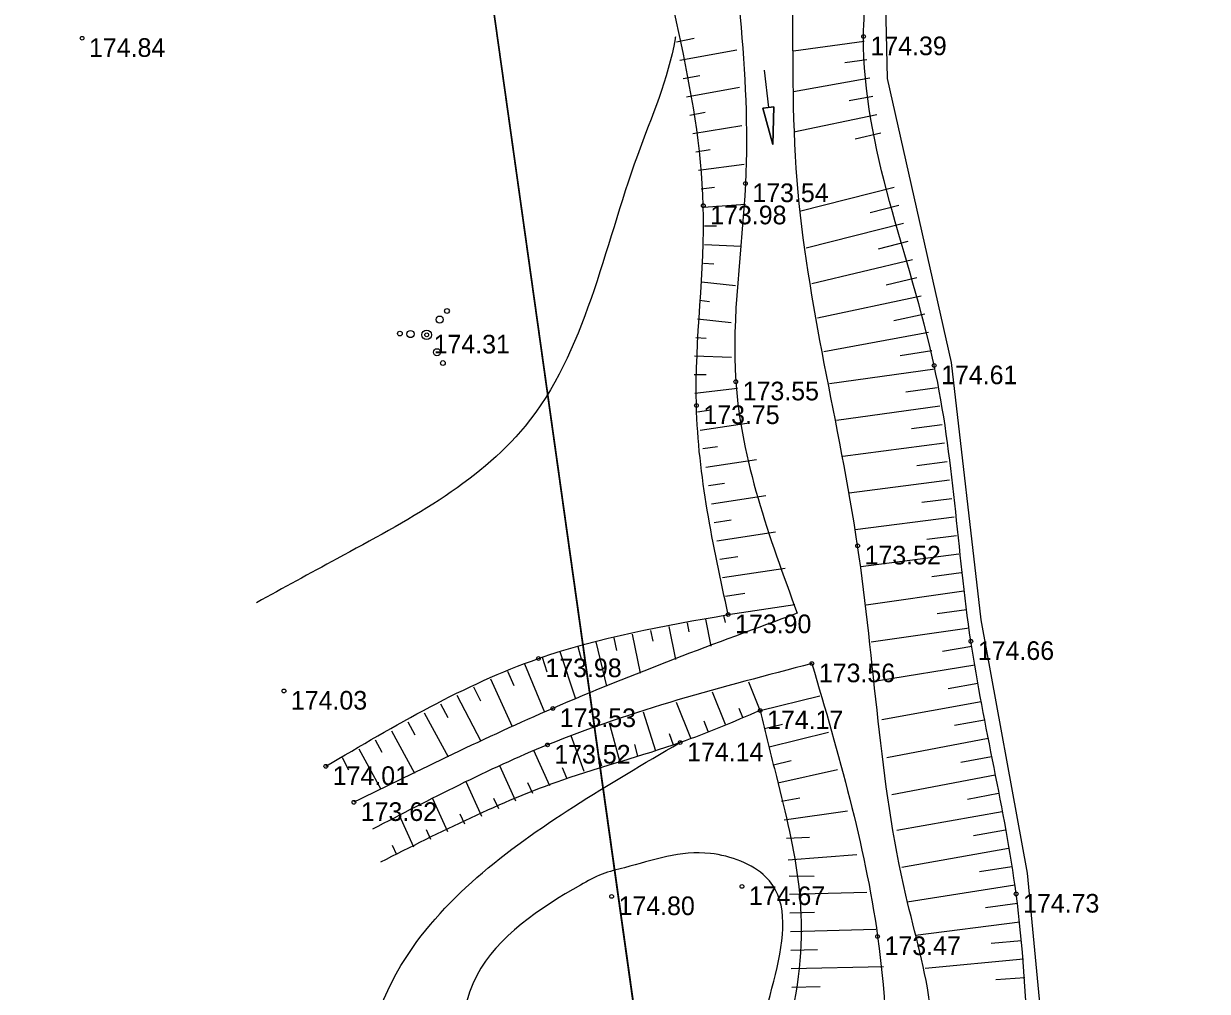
# Model space of a CAD drawing. Extents: x 634709 to 634907, y 304145 to 304286.
# Drawn here: x 634736.93 to 634768.67, y 304207.28 to 304233.22 of the extents above; entities that cross this region are included whole.
import ezdxf

# ---------------------------------------------------------------- set-up
doc = ezdxf.new("R2010")
doc.units = 0
for name, color, linetype in [('HIDG_ELEM_####_####_#', 7, 'Continuous'), ('HIDG_GRAV_####_####_#', 7, 'Continuous'), ('RELJ_AATZ_####_TKST_#', 7, 'Continuous'), ('RELJ_ELEM_####_####_#', 7, 'Continuous'), ('RELJ_HORZ_PAMT_####_#', 7, 'Continuous'), ('RELJ_HORZ_RESN_####_#', 7, 'Continuous'), ('RELJ_NOGA_####_####_#', 7, 'Continuous'), ('ROBZ_ADMT_####_####_#', 7, 'Continuous'), ('ROBZ_UZMR_####_####_#', 7, 'Continuous'), ('TERT_ELEM_####_####_#', 7, 'Continuous'), ('TERT_KOKR_####_####_#', 7, 'Continuous')]:
    doc.layers.add(name, color=color, linetype=linetype)

msp = doc.modelspace()

# ---------------------------------------------------------------- linework, layer by layer
at = {"layer": 'HIDG_ELEM_####_####_#'}
for p, q in [((634756.785, 304231.971), (634756.904, 304230.978)), ((634756.755, 304230.96), (634757.053, 304230.996)), ((634757.023, 304229.985), (634756.755, 304230.96)), ((634757.053, 304230.996), (634757.023, 304229.985))]:
    msp.add_line(p, q, dxfattribs=at)
msp.add_lwpolyline([(634756.904, 304230.978), (634756.755, 304230.96), (634757.023, 304229.985), (634757.053, 304230.996), (634756.904, 304230.978)], dxfattribs=at)
at = {"layer": 'HIDG_GRAV_####_####_#'}
for points in [[(634753.943, 304252.817), (634754.371, 304248.187), (634754.914, 304243.096), (634755.588, 304237.83), (634756.287, 304228.937), (634756.028, 304223.622), (634757.675, 304217.413)], [(634759.94, 304191.234), (634760.088, 304191.863), (634760.96, 304198.071), (634761.099, 304202.075), (634761.251, 304206.799), (634760.59, 304209.852), (634759.296, 304219.223), (634757.675, 304229.014), (634757.556, 304234.313), (634756.969, 304242.983), (634754.883, 304252.858)], [(634757.675, 304217.413), (634751.122, 304214.863), (634745.788, 304212.346)], [(634758.07, 304216.065), (634750.977, 304213.884), (634746.287, 304211.623)], [(634758.07, 304216.065), (634759.831, 304208.751), (634760.04, 304203.556), (634759.528, 304199.013)]]:
    msp.add_spline(points, degree=3, dxfattribs=at)
at = {"layer": 'RELJ_ELEM_####_####_#'}
for centre in [(634738.5, 304232.831), (634759.454, 304232.876), (634756.287, 304228.937), (634755.157, 304228.342), (634747.74, 304224.879), (634761.348, 304224.056), (634756.028, 304223.622), (634754.973, 304222.987), (634759.296, 304219.223), (634755.824, 304217.38), (634762.333, 304216.663), (634750.737, 304216.201), (634758.07, 304216.065), (634743.913, 304215.331), (634751.122, 304214.863), (634756.681, 304214.807), (634750.977, 304213.884), (634754.538, 304213.947), (634745.035, 304213.311), (634745.788, 304212.346), (634756.194, 304210.091), (634752.699, 304209.822), (634763.546, 304209.889), (634759.831, 304208.751)]:
    msp.add_circle(centre, 0.05, dxfattribs=at)
at = {"layer": 'RELJ_HORZ_PAMT_####_#'}
msp.add_spline([(634750.91, 304195.414), (634750.013, 304194.067), (634744.725, 304195.75), (634745.428, 304198.879), (634748.268, 304203.75), (634749.084, 304207.701), (634751.864, 304210.127), (634752.446, 304210.419), (634753.042, 304210.592), (634755.347, 304210.974), (634756.828, 304210.347), (634756.502, 304204.931), (634756.486, 304203.986), (634756.283, 304203.269), (634754.105, 304199.858), (634756.794, 304198.618), (634756.839, 304198.234), (634756.536, 304197.629), (634752.365, 304197.541), (634750.91, 304195.414)], degree=3, dxfattribs=at)
at = {"layer": 'RELJ_HORZ_RESN_####_#'}
for points in [[(634754.409, 304232.871), (634754.4, 304232.816), (634753.39, 304229.688), (634750.379, 304222.431), (634745.334, 304218.876), (634743.181, 304217.698)], [(634744.364, 304193.021), (634743.934, 304194.955), (634745.569, 304204.138), (634747.051, 304207.968), (634751.679, 304212.228), (634754.515, 304213.938)]]:
    msp.add_spline(points, degree=3, dxfattribs=at)
at = {"layer": 'RELJ_NOGA_####_####_#'}
for p, q in [((634754.435, 304232.738), (634754.912, 304232.829)), ((634759.472, 304232.747), (634757.578, 304232.486)), ((634754.528, 304232.247), (634756.059, 304232.524)), ((634759.54, 304232.251), (634758.95, 304232.17)), ((634754.617, 304231.755), (634755.06, 304231.835)), ((634759.619, 304231.758), (634757.572, 304231.39)), ((634754.706, 304231.263), (634756.129, 304231.52)), ((634759.707, 304231.265), (634759.068, 304231.151)), ((634754.795, 304230.771), (634755.204, 304230.845)), ((634759.807, 304230.776), (634757.587, 304230.313)), ((634754.879, 304230.278), (634756.192, 304230.487)), ((634759.916, 304230.288), (634759.225, 304230.129)), ((634754.958, 304229.784), (634755.337, 304229.845)), ((634755.031, 304229.29), (634756.256, 304229.453)), ((634755.097, 304228.794), (634755.454, 304228.841)), ((634760.276, 304228.831), (634757.775, 304228.197)), ((634755.16, 304228.298), (634756.292, 304228.384)), ((634760.399, 304228.347), (634759.632, 304228.152)), ((634755.193, 304227.799), (634755.51, 304227.801)), ((634760.522, 304227.862), (634757.918, 304227.202)), ((634755.191, 304227.299), (634756.176, 304227.258)), ((634760.645, 304227.377), (634759.85, 304227.176)), ((634755.162, 304226.8), (634755.443, 304226.779)), ((634760.767, 304226.893), (634758.066, 304226.245)), ((634755.112, 304226.303), (634756.025, 304226.203)), ((634760.883, 304226.406), (634760.063, 304226.21)), ((634755.058, 304225.806), (634755.327, 304225.776)), ((634760.995, 304225.919), (634758.223, 304225.327)), ((634761.1, 304225.43), (634760.263, 304225.252)), ((634755.003, 304225.309), (634755.907, 304225.21)), ((634754.953, 304224.811), (634755.234, 304224.789)), ((634761.199, 304224.94), (634758.386, 304224.421)), ((634761.286, 304224.448), (634760.439, 304224.313)), ((634754.921, 304224.312), (634755.917, 304224.279)), ((634754.91, 304223.813), (634755.231, 304223.819)), ((634761.362, 304223.954), (634758.543, 304223.565)), ((634754.934, 304223.313), (634756.074, 304223.45)), ((634761.43, 304223.458), (634760.591, 304223.343)), ((634754.999, 304222.818), (634755.357, 304222.872)), ((634761.499, 304222.963), (634758.725, 304222.581)), ((634755.074, 304222.323), (634756.322, 304222.513)), ((634761.565, 304222.467), (634760.738, 304222.361)), ((634755.149, 304221.829), (634755.539, 304221.888)), ((634761.629, 304221.972), (634758.895, 304221.621)), ((634755.224, 304221.335), (634756.58, 304221.541)), ((634761.692, 304221.476), (634760.879, 304221.371)), ((634755.299, 304220.84), (634755.722, 304220.905)), ((634761.756, 304220.98), (634759.069, 304220.637)), ((634755.374, 304220.346), (634756.838, 304220.568)), ((634761.819, 304220.484), (634761.018, 304220.382)), ((634761.882, 304219.988), (634759.229, 304219.65)), ((634755.449, 304219.852), (634755.904, 304219.921)), ((634755.524, 304219.357), (634757.096, 304219.596)), ((634761.945, 304219.492), (634761.153, 304219.391)), ((634762.008, 304218.996), (634759.377, 304218.66)), ((634755.599, 304218.863), (634756.087, 304218.937)), ((634755.674, 304218.369), (634757.354, 304218.624)), ((634762.072, 304218.5), (634761.286, 304218.388)), ((634755.749, 304217.874), (634756.269, 304217.953)), ((634762.142, 304218.005), (634759.524, 304217.632)), ((634755.824, 304217.38), (634757.612, 304217.651)), ((634762.212, 304217.51), (634761.427, 304217.398)), ((634754.722, 304217.155), (634754.771, 304216.915)), ((634755.212, 304217.255), (634755.359, 304216.535)), ((634755.702, 304217.355), (634755.741, 304217.163)), ((634753.252, 304216.855), (634753.465, 304215.81)), ((634753.742, 304216.955), (634753.801, 304216.666)), ((634754.232, 304217.055), (634754.411, 304216.176)), ((634762.283, 304217.015), (634759.661, 304216.641)), ((634751.789, 304216.527), (634751.893, 304216.155)), ((634752.273, 304216.65), (634752.566, 304215.459)), ((634752.762, 304216.755), (634752.831, 304216.417)), ((634762.357, 304216.52), (634761.571, 304216.39)), ((634750.833, 304216.233), (634750.963, 304215.84)), ((634751.308, 304216.39), (634751.729, 304215.118)), ((634749.904, 304215.866), (634750.078, 304215.481)), ((634750.365, 304216.059), (634750.897, 304214.764)), ((634762.438, 304216.027), (634759.804, 304215.591)), ((634749.448, 304215.659), (634750.03, 304214.374)), ((634756.681, 304214.807), (634756.375, 304215.57)), ((634762.52, 304215.534), (634761.727, 304215.388)), ((634748.552, 304215.217), (634749.192, 304213.985)), ((634748.997, 304215.444), (634749.183, 304215.065)), ((634755.753, 304214.435), (634755.407, 304215.296)), ((634756.681, 304214.807), (634758.279, 304215.199)), ((634748.109, 304214.984), (634748.308, 304214.623)), ((634754.825, 304214.062), (634754.44, 304215.021)), ((634756.217, 304214.621), (634756.119, 304214.864)), ((634762.61, 304215.042), (634759.944, 304214.553)), ((634747.671, 304214.743), (634748.319, 304213.565)), ((634753.885, 304213.721), (634753.556, 304214.761)), ((634762.7, 304214.55), (634761.893, 304214.402)), ((634746.795, 304214.261), (634747.417, 304213.13)), ((634747.233, 304214.502), (634747.424, 304214.155)), ((634752.922, 304213.452), (634752.642, 304214.472)), ((634755.289, 304214.248), (634755.179, 304214.521)), ((634756.8, 304214.321), (634757.279, 304214.439)), ((634746.357, 304214.019), (634746.54, 304213.688)), ((634751.963, 304213.168), (634751.616, 304214.124)), ((634754.359, 304213.881), (634754.248, 304214.184)), ((634756.919, 304213.836), (634758.513, 304214.227)), ((634762.794, 304214.059), (634760.08, 304213.538)), ((634745.919, 304213.778), (634746.515, 304212.696)), ((634751.04, 304212.786), (634750.612, 304213.734)), ((634752.441, 304213.316), (634752.35, 304213.613)), ((634753.404, 304213.585), (634753.318, 304213.897)), ((634745.035, 304213.311), (634745.04, 304213.302)), ((634745.478, 304213.543), (634745.647, 304213.22)), ((634750.128, 304212.375), (634749.698, 304213.328)), ((634757.038, 304213.35), (634757.516, 304213.467)), ((634762.888, 304213.568), (634762.066, 304213.41)), ((634751.497, 304212.989), (634751.379, 304213.272)), ((634757.154, 304212.864), (634758.754, 304213.223)), ((634762.982, 304213.077), (634760.213, 304212.545)), ((634749.217, 304211.964), (634748.798, 304212.891)), ((634750.584, 304212.581), (634750.455, 304212.867)), ((634748.305, 304211.553), (634747.905, 304212.44)), ((634749.673, 304212.169), (634749.545, 304212.452)), ((634757.253, 304212.374), (634757.743, 304212.465)), ((634763.076, 304212.586), (634762.238, 304212.425)), ((634748.761, 304211.758), (634748.638, 304212.03)), ((634757.326, 304211.879), (634759.021, 304212.116)), ((634763.169, 304212.094), (634760.346, 304211.589)), ((634747.394, 304211.141), (634747.011, 304211.989)), ((634747.85, 304211.347), (634747.732, 304211.607)), ((634757.385, 304211.383), (634758.008, 304211.41)), ((634763.257, 304211.602), (634762.405, 304211.449)), ((634746.938, 304210.936), (634746.826, 304211.184)), ((634763.345, 304211.11), (634760.485, 304210.598)), ((634757.434, 304210.805), (634759.27, 304210.946)), ((634763.431, 304210.617), (634762.566, 304210.481)), ((634757.457, 304210.374), (634758.127, 304210.363)), ((634763.509, 304210.123), (634760.622, 304209.667)), ((634757.467, 304209.886), (634759.545, 304209.937)), ((634763.579, 304209.629), (634762.72, 304209.518)), ((634757.48, 304209.386), (634758.135, 304209.402)), ((634757.492, 304208.886), (634759.785, 304208.943)), ((634763.643, 304209.133), (634760.851, 304208.775)), ((634763.694, 304208.635), (634762.876, 304208.559)), ((634757.505, 304208.386), (634758.222, 304208.404)), ((634757.517, 304207.886), (634759.99, 304207.948)), ((634763.74, 304208.137), (634761.107, 304207.891)), ((634763.776, 304207.639), (634763.002, 304207.584)), ((634757.53, 304207.386), (634758.29, 304207.405))]:
    msp.add_line(p, q, dxfattribs=at)
for points in [[(634755.824, 304217.38), (634754.973, 304222.987), (634755.157, 304228.342), (634753.587, 304237.618), (634752.997, 304243.243), (634751.886, 304247.829), (634751.032, 304251.221), (634751.158, 304255.393), (634752.991, 304256.103), (634757.446, 304255.663)], [(634762.621, 304190.747), (634763.57, 304195.7), (634763.868, 304205.71), (634763.546, 304209.889), (634762.333, 304216.663), (634761.348, 304224.056), (634759.454, 304232.876), (634759.601, 304235.368), (634759.178, 304240.684), (634757.446, 304255.663)], [(634745.035, 304213.311), (634750.737, 304216.201), (634755.824, 304217.38)], [(634756.681, 304214.807), (634754.538, 304213.947), (634751.386, 304212.942), (634746.5, 304210.738)], [(634756.681, 304214.807), (634757.116, 304213.034), (634757.545, 304206.764), (634757.429, 304200.143), (634757.472, 304200.133)]]:
    msp.add_spline(points, degree=3, dxfattribs=at)
at = {"layer": 'ROBZ_ADMT_####_####_#'}
msp.add_line((634746.852, 304252.674), (634755.58, 304190.622), dxfattribs=at)
msp.add_lwpolyline([(634803.431, 304227.331), (634804.857, 304192.473), (634755.58, 304190.622), (634746.852, 304252.674), (634775.065, 304250.687), (634783.967, 304250.946), (634802.21, 304259.044), (634803.431, 304227.331)], dxfattribs=at)
at = {"layer": 'ROBZ_UZMR_####_####_#'}
for points in [[(634756.972, 304180.722), (634746.852, 304252.674), (634745.725, 304260.684), (634719.822, 304263.027)], [(634827.762, 304257.997), (634802.21, 304259.044), (634783.967, 304250.946), (634775.065, 304250.687), (634746.852, 304252.674), (634756.972, 304180.722)]]:
    msp.add_lwpolyline(points, dxfattribs=at)
at = {"layer": 'TERT_ELEM_####_####_#'}
for centre, radius in [((634748.088, 304225.287), 0.096), ((634748.284, 304225.518), 0.064), ((634747.022, 304224.913), 0.064), ((634747.306, 304224.9), 0.096), ((634747.74, 304224.879), 0.128), ((634748.016, 304224.412), 0.096), ((634748.174, 304224.123), 0.064)]:
    msp.add_circle(centre, radius, dxfattribs=at)
at = {"layer": 'TERT_KOKR_####_####_#'}
msp.add_lwpolyline([(634758.259, 304251.707), (634759.932, 304238.919), (634760.026, 304234.538), (634760.089, 304231.749), (634761.807, 304224.137), (634762.595, 304217.235), (634763.84, 304210.443), (634764.249, 304206.126), (634764.218, 304200.768), (634763.761, 304194.181)], dxfattribs=at)

# ---------------------------------------------------------------- texts
at = {"layer": 'RELJ_AATZ_####_TKST_#'}
for s, p in [(' 174.84', (634738.5, 304232.331)), (' 174.39', (634759.454, 304232.376)), (' 173.54', (634756.287, 304228.437)), (' 173.98', (634755.157, 304227.842)), (' 174.31', (634747.74, 304224.379)), (' 174.61', (634761.348, 304223.556)), (' 173.55', (634756.028, 304223.122)), (' 173.75', (634754.973, 304222.487)), (' 173.52', (634759.296, 304218.723)), (' 173.90', (634755.824, 304216.88)), (' 174.66', (634762.333, 304216.163)), (' 173.98', (634750.737, 304215.701)), (' 173.56', (634758.07, 304215.565)), (' 174.03', (634743.913, 304214.831)), (' 173.53', (634751.122, 304214.363)), (' 174.17', (634756.681, 304214.307)), (' 174.14', (634754.538, 304213.447)), (' 173.52', (634750.977, 304213.384)), (' 174.01', (634745.035, 304212.811)), (' 173.62', (634745.788, 304211.846)), (' 174.80', (634752.699, 304209.322)), (' 174.67', (634756.194, 304209.591)), (' 174.73', (634763.546, 304209.389)), (' 173.47', (634759.831, 304208.251))]:
    msp.add_text(s, height=0.5, dxfattribs=at).set_placement(p)

doc.saveas('drawing.dxf')
